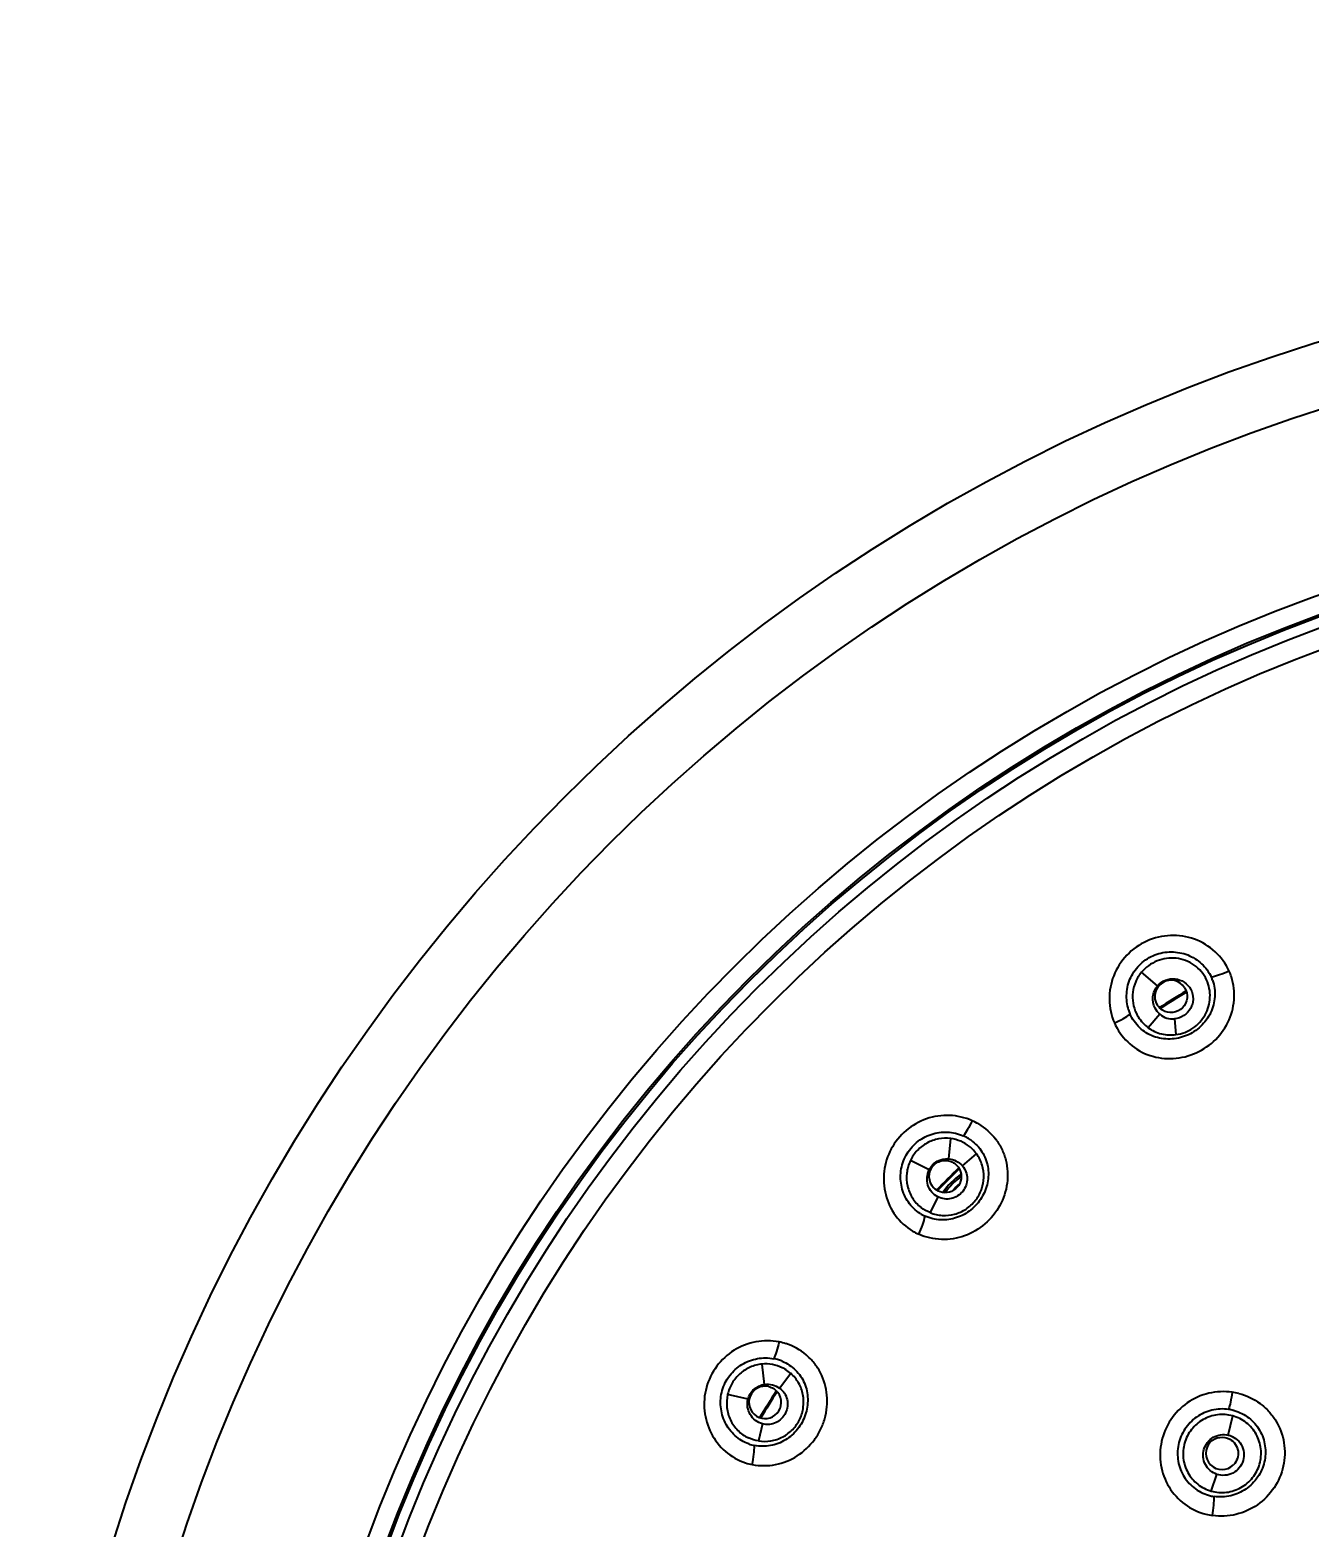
# Model space of a CAD drawing. Header units: millimetres. Extents: x 1241 to 1836, y -3 to 418.
# Drawn here: x 1581.46 to 1609.23, y 206.81 to 239.31 of the extents above; entities that cross this region are included whole.
import ezdxf

# ---------------------------------------------------------------- set-up
doc = ezdxf.new("R2010")
doc.units = ezdxf.units.MM
doc.header["$LTSCALE"] = 32.67
doc.header["$PDMODE"] = 3
doc.header["$PDSIZE"] = 0.3
doc.layers.get('0').update_dxf_attribs({"linetype": 'CONTINUOUS'})
doc.layers.get('Defpoints').update_dxf_attribs({"linetype": 'CONTINUOUS'})
doc.layers.add('1', color=7, linetype='CONTINUOUS')
doc.layers.add('\\M+5B3DF\\M+5B4E7\\M+5CFDF', color=3, linetype='CONTINUOUS', lineweight=18)
doc.styles.add('\\M+5CAFD\\M+5D7D6', font='txt.shx')
doc.dimstyles.new('X\\M+5B3DF\\M+5B4E7\\M+5D1F9\\M+5CABD', dxfattribs={"dimtxt": 2, "dimasz": 1.5, "dimexe": 0.5, "dimexo": 0, "dimgap": 1, "dimtad": 1, "dimtoh": 1, "dimdec": 1, "dimzin": 1, "dimdsep": 46, "dimtxsty": '\\M+5CAFD\\M+5D7D6', "dimcen": 0, "dimadec": 0, "dimazin": 0, "dimtfac": 1, "dimtdec": 1, "dimtmove": 0, "dimatfit": 3, "dimfxl": 0, "dimtolj": 1, "dimtzin": 0, "dimarcsym": 0})

# ---------------------------------------------------------------- blocks, each defined once
blk = doc.blocks.new('*D55')
at = {"layer": '\\M+5B3DF\\M+5B4E7\\M+5CFDF', "color": 0, "lineweight": -2}
for p, q in [((1654.543, 231.368), (1651.179, 227.669)), ((1679.543, 231.368), (1654.543, 231.368)), ((1594.441, 165.269), (1647.815, 223.969)), ((1591.077, 161.569), (1587.714, 157.87))]:
    blk.add_line(p, q, dxfattribs=at)
at = {"layer": '\\M+5B3DF\\M+5B4E7\\M+5CFDF', "color": 0}
for points in [[(1650.562, 228.229), (1651.796, 227.108), (1647.815, 223.969)], [(1590.461, 162.13), (1591.694, 161.009), (1594.441, 165.269)]]:
    blk.add_solid(points, dxfattribs=at)
at = {"layer": 'Defpoints', "color": 0}
for p in [(1647.815, 223.969), (1594.441, 165.269)]:
    blk.add_point(p, dxfattribs=at)
at = {"layer": '\\M+5B3DF\\M+5B4E7\\M+5CFDF', "color": 0, "insert": (1667.543, 235.368), "char_height": 6, "attachment_point": 5, "style": '\\M+5CAFD\\M+5D7D6'}
blk.add_mtext('\\A1;∅79.3', dxfattribs=at)

msp = doc.modelspace()

# ---------------------------------------------------------------- linework, layer by layer
at = {"color": 7, "linetype": 'Continuous'}
for p, q in [((1605.939, 218.556), (1605.591, 218.85)), ((1605.99, 217.94), (1605.739, 217.647)), ((1606.309, 217.841), (1606.339, 217.498)), ((1601.407, 214.8), (1601.449, 215.242)), ((1601.705, 214.648), (1602.012, 214.908)), ((1600.983, 214.565), (1600.575, 214.765)), ((1601.171, 213.975), (1601.002, 213.634)), ((1597.41, 209.906), (1597.353, 210.346)), ((1597.735, 209.824), (1597.977, 210.146)), ((1597.049, 209.582), (1596.607, 209.687)), ((1597.364, 209.049), (1597.275, 208.679)), ((1607.476, 208.806), (1607.572, 209.222)), ((1607.106, 207.59), (1607.229, 207.953))]:
    msp.add_line(p, q, dxfattribs=at)
for radius in [33.778, 33.326]:
    msp.add_circle((1621.128, 194.619), radius, dxfattribs=at)
for centre, radius, start, end in [((1606.34, 218.395), 0.845, 19.6939, 24.646), ((1606.372, 218.37), 1.233, 18.0222, 24.3111), ((1606.231, 218.327), 0.351, 32.2003, 212.1038), ((1606.222, 218.309), 0.952, 196.7911, 201.881), ((1606.109, 218.274), 0.835, 202.5917, 203.3647), ((1606.264, 218.338), 0.871, 206.0534, 211.5878), ((1601.373, 214.396), 1.347, 59.7553, 66.2682), ((1601.329, 214.396), 0.986, 60.083, 66.4703), ((1601.333, 214.406), 0.975, 55.0201, 59.9962), ((1601.348, 214.43), 0.817, 45.3263, 51.2373), ((1601.328, 214.416), 0.841, 35.7165, 45.0307), ((1601.329, 214.418), 0.351, 138.2573, 224.9609), ((1601.237, 214.324), 0.841, 237.5096, 245.9394), ((1601.26, 214.3), 1.243, 239.0291, 246.1477), ((1597.468, 209.504), 1.347, 72.6124, 79.1253), ((1597.424, 209.494), 0.986, 72.9401, 79.3274), ((1597.426, 209.505), 0.975, 67.8773, 72.8534), ((1597.436, 209.532), 0.817, 58.1834, 64.0944), ((1597.419, 209.514), 0.841, 48.5736, 57.8879), ((1597.42, 209.516), 0.351, 77.8335, 37.8871), ((1607.377, 208.41), 1.339, 75.7698, 82.0509), ((1607.352, 208.434), 0.937, 75.7178, 82.0346), ((1607.352, 208.442), 0.929, 74.2427, 75.6362), ((1607.34, 208.408), 0.351, 135.0195, 314.9805), ((1597.351, 209.404), 0.841, 250.3667, 258.7965), ((1597.379, 209.385), 1.243, 251.8863, 259.0049), ((1607.297, 208.362), 0.898, 256.8644, 262.0089), ((1607.315, 208.347), 1.301, 255.4963, 262.0106)]:
    msp.add_arc(centre, radius, start, end, dxfattribs=at)
for points, knots in [([(1607.495, 218.878), (1607.424, 219.035), (1607.212, 219.325), (1606.753, 219.602), (1606.22, 219.683), (1605.691, 219.562), (1605.251, 219.245), (1604.955, 218.792), (1604.862, 218.262), (1604.935, 217.911), (1605.004, 217.751)], [0, 0, 0, 0, 0.123508, 0.247916, 0.373603, 0.499211, 0.625437, 0.751096, 0.875553, 1, 1, 1, 1]), ([(1605.311, 218.034), (1605.276, 218.148), (1605.249, 218.392), (1605.337, 218.751), (1605.561, 219.048), (1605.873, 219.252), (1606.24, 219.316), (1606.602, 219.248), (1606.912, 219.053), (1607.058, 218.855), (1607.108, 218.747)], [0, 0, 0, 0, 0.124311, 0.2492, 0.375122, 0.501548, 0.627444, 0.752268, 0.876254, 1, 1, 1, 1]), ([(1607.003, 218.688), (1606.974, 218.751), (1606.898, 218.871), (1606.74, 219.014), (1606.552, 219.113), (1606.346, 219.164), (1606.132, 219.161), (1605.927, 219.104), (1605.741, 219.001), (1605.635, 218.905), (1605.591, 218.85)], [0, 0, 0, 0, 0.124443, 0.24907, 0.373958, 0.49901, 0.624266, 0.749427, 0.874875, 1, 1, 1, 1]), ([(1605.004, 217.751), (1605.071, 217.597), (1605.269, 217.313), (1605.707, 217.035), (1606.22, 216.946), (1606.733, 217.049), (1607.178, 217.327), (1607.494, 217.744), (1607.635, 218.246), (1607.595, 218.591), (1607.544, 218.751)], [0, 0, 0, 0, 0.12356, 0.24756, 0.372613, 0.498594, 0.624932, 0.750918, 0.875931, 1, 1, 1, 1]), ([(1605.591, 218.85), (1605.54, 218.789), (1605.456, 218.652), (1605.392, 218.42), (1605.397, 218.179), (1605.447, 218.026), (1605.482, 217.955)], [0, 0, 0, 0, 0.250379, 0.500588, 0.750471, 1, 1, 1, 1]), ([(1605.939, 218.556), (1605.984, 218.61), (1606.103, 218.699), (1606.322, 218.724), (1606.528, 218.65), (1606.628, 218.541), (1606.662, 218.48)], [0, 0, 0, 0, 0.249866, 0.500223, 0.749992, 1, 1, 1, 1]), ([(1607.495, 218.878), (1607.426, 218.846), (1607.3, 218.795), (1607.168, 218.757), (1607.108, 218.747)], [0, 0, 0, 0, 0.55477, 1, 1, 1, 1]), ([(1607.135, 218.679), (1607.175, 218.566), (1607.206, 218.32), (1607.114, 217.96), (1606.891, 217.661), (1606.578, 217.457), (1606.213, 217.381), (1605.906, 217.426), (1605.688, 217.533), (1605.499, 217.683), (1605.39, 217.834), (1605.343, 217.944)], [0, 0, 0, 0, 0.124009, 0.248996, 0.374871, 0.501145, 0.627022, 0.751915, 0.814203, 0.876385, 1, 1, 1, 1]), ([(1605.886, 218.071), (1605.848, 218.147), (1605.813, 218.324), (1605.883, 218.492), (1605.939, 218.556)], [0, 0, 0, 0, 0.500549, 1, 1, 1, 1]), ([(1606.529, 218.514), (1606.57, 218.449), (1606.608, 218.286), (1606.501, 218.062), (1606.279, 217.952), (1606.115, 217.987), (1606.05, 218.027)], [0, 0, 0, 0, 0.250149, 0.500209, 0.750131, 1, 1, 1, 1]), ([(1606.662, 218.48), (1606.696, 218.417), (1606.72, 218.307), (1606.702, 218.165), (1606.647, 218.031), (1606.521, 217.895), (1606.38, 217.848), (1606.309, 217.841)], [0, 0, 0, 0, 0.249437, 0.374904, 0.500483, 0.750291, 1, 1, 1, 1]), ([(1606.339, 217.498), (1606.469, 217.515), (1606.724, 217.613), (1606.998, 217.912), (1607.111, 218.302), (1607.058, 218.569), (1607.003, 218.688)], [0, 0, 0, 0, 0.250642, 0.500853, 0.750663, 1, 1, 1, 1]), ([(1605.004, 217.751), (1605.071, 217.78), (1605.188, 217.838), (1605.299, 217.907), (1605.343, 217.944)], [0, 0, 0, 0, 0.559687, 1, 1, 1, 1]), ([(1605.99, 217.94), (1606.033, 217.904), (1606.136, 217.846), (1606.252, 217.836), (1606.309, 217.841)], [0, 0, 0, 0, 0.499824, 1, 1, 1, 1]), ([(1605.739, 217.647), (1605.824, 217.585), (1606.02, 217.494), (1606.235, 217.484), (1606.339, 217.498)], [0, 0, 0, 0, 0.499355, 1, 1, 1, 1]), ([(1601.916, 215.629), (1601.762, 215.696), (1601.425, 215.777), (1600.911, 215.699), (1600.459, 215.438), (1600.13, 215.033), (1599.974, 214.536), (1600.007, 214.02), (1600.224, 213.554), (1600.478, 213.322), (1600.62, 213.234)], [0, 0, 0, 0, 0.124364, 0.249648, 0.375834, 0.502111, 0.627841, 0.752588, 0.876456, 1, 1, 1, 1]), ([(1602.052, 215.559), (1602.196, 215.475), (1602.391, 215.303), (1602.565, 215.015), (1602.683, 214.698), (1602.706, 214.264), (1602.542, 213.771), (1602.213, 213.366), (1601.763, 213.102), (1601.25, 213.018), (1600.912, 213.097), (1600.757, 213.163)], [0, 0, 0, 0, 0.123463, 0.185566, 0.247825, 0.372463, 0.498143, 0.624346, 0.750411, 0.8757, 1, 1, 1, 1]), ([(1601.916, 215.629), (1601.885, 215.563), (1601.827, 215.45), (1601.758, 215.341), (1601.722, 215.3)], [0, 0, 0, 0, 0.567047, 1, 1, 1, 1]), ([(1600.785, 213.615), (1600.686, 213.679), (1600.513, 213.848), (1600.366, 214.179), (1600.348, 214.542), (1600.46, 214.89), (1600.696, 215.172), (1601.015, 215.355), (1601.377, 215.403), (1601.614, 215.347), (1601.722, 215.3)], [0, 0, 0, 0, 0.123739, 0.247535, 0.372192, 0.497822, 0.624084, 0.75037, 0.875537, 1, 1, 1, 1]), ([(1601.449, 215.242), (1601.362, 215.254), (1601.182, 215.248), (1600.928, 215.157), (1600.715, 214.994), (1600.613, 214.845), (1600.575, 214.765)], [0, 0, 0, 0, 0.249793, 0.499724, 0.749806, 1, 1, 1, 1]), ([(1601.892, 215.205), (1601.985, 215.138), (1602.148, 214.966), (1602.277, 214.635), (1602.268, 214.279), (1602.137, 213.946), (1601.899, 213.678), (1601.585, 213.504), (1601.232, 213.457), (1600.999, 213.509), (1600.894, 213.556)], [0, 0, 0, 0, 0.123576, 0.247434, 0.372319, 0.498042, 0.624306, 0.750418, 0.87567, 1, 1, 1, 1]), ([(1601.86, 215.068), (1601.801, 215.114), (1601.67, 215.192), (1601.523, 215.232), (1601.449, 215.242)], [0, 0, 0, 0, 0.499571, 1, 1, 1, 1]), ([(1600.983, 214.565), (1601.02, 214.641), (1601.145, 214.772), (1601.322, 214.809), (1601.407, 214.8)], [0, 0, 0, 0, 0.499884, 1, 1, 1, 1]), ([(1601.002, 213.634), (1601.085, 213.6), (1601.265, 213.557), (1601.539, 213.588), (1601.79, 213.7), (1601.994, 213.886), (1602.128, 214.127), (1602.183, 214.397), (1602.146, 214.67), (1602.064, 214.835), (1602.012, 214.908)], [0, 0, 0, 0, 0.124883, 0.249903, 0.375108, 0.500347, 0.625529, 0.750574, 0.87543, 1, 1, 1, 1]), ([(1600.575, 214.765), (1600.535, 214.68), (1600.48, 214.496), (1600.496, 214.21), (1600.604, 213.945), (1600.732, 213.803), (1600.806, 213.746)], [0, 0, 0, 0, 0.250738, 0.500922, 0.750604, 1, 1, 1, 1]), ([(1601.171, 213.975), (1601.12, 214), (1601.028, 214.073), (1600.946, 214.228), (1600.926, 214.401), (1600.958, 214.514), (1600.983, 214.565)], [0, 0, 0, 0, 0.249687, 0.499916, 0.749888, 1, 1, 1, 1]), ([(1601.067, 214.652), (1601.094, 214.682), (1601.16, 214.733), (1601.277, 214.772), (1601.401, 214.769), (1601.478, 214.738), (1601.513, 214.717)], [0, 0, 0, 0, 0.249897, 0.499978, 0.749705, 1, 1, 1, 1]), ([(1601.705, 214.648), (1601.737, 214.61), (1601.79, 214.523), (1601.817, 214.373), (1601.79, 214.224), (1601.696, 214.047), (1601.513, 213.932), (1601.313, 213.923), (1601.216, 213.953), (1601.171, 213.975)], [0, 0, 0, 0, 0.125728, 0.250882, 0.37635, 0.50182, 0.74869, 0.874283, 1, 1, 1, 1]), ([(1601.647, 214.566), (1601.676, 214.506), (1601.697, 214.364), (1601.607, 214.171), (1601.426, 214.059), (1601.283, 214.063), (1601.219, 214.085)], [0, 0, 0, 0, 0.249933, 0.500064, 0.750117, 1, 1, 1, 1]), ([(1601.407, 214.8), (1601.463, 214.795), (1601.576, 214.764), (1601.669, 214.692), (1601.705, 214.648)], [0, 0, 0, 0, 0.501246, 1, 1, 1, 1]), ([(1600.757, 213.163), (1600.789, 213.233), (1600.841, 213.361), (1600.882, 213.495), (1600.894, 213.556)], [0, 0, 0, 0, 0.548435, 1, 1, 1, 1]), ([(1597.722, 210.827), (1597.557, 210.858), (1597.211, 210.862), (1596.728, 210.672), (1596.345, 210.317), (1596.114, 209.848), (1596.073, 209.329), (1596.219, 208.834), (1596.535, 208.427), (1596.834, 208.258), (1596.992, 208.204)], [0, 0, 0, 0, 0.124365, 0.249647, 0.375833, 0.502111, 0.627841, 0.752588, 0.876456, 1, 1, 1, 1]), ([(1597.142, 208.165), (1597.307, 208.134), (1597.654, 208.134), (1598.135, 208.329), (1598.452, 208.627), (1598.631, 208.921), (1598.754, 209.241), (1598.796, 209.673), (1598.677, 210.09), (1598.492, 210.373), (1598.258, 210.615), (1598.03, 210.74), (1597.871, 210.79)], [0, 0, 0, 0, 0.124213, 0.249408, 0.375417, 0.438794, 0.502103, 0.627731, 0.752288, 0.81454, 0.8766, 1, 1, 1, 1]), ([(1597.722, 210.827), (1597.707, 210.756), (1597.676, 210.633), (1597.633, 210.512), (1597.607, 210.463)], [0, 0, 0, 0, 0.567047, 1, 1, 1, 1]), ([(1597.068, 208.612), (1596.957, 208.652), (1596.751, 208.779), (1596.534, 209.068), (1596.436, 209.418), (1596.467, 209.783), (1596.634, 210.11), (1596.905, 210.359), (1597.248, 210.487), (1597.491, 210.485), (1597.607, 210.463)], [0, 0, 0, 0, 0.123739, 0.247535, 0.372192, 0.497822, 0.624084, 0.75037, 0.875537, 1, 1, 1, 1]), ([(1597.353, 210.346), (1597.265, 210.338), (1597.091, 210.292), (1596.865, 210.147), (1596.693, 209.94), (1596.626, 209.773), (1596.607, 209.687)], [0, 0, 0, 0, 0.249793, 0.499724, 0.749806, 1, 1, 1, 1]), ([(1597.793, 210.408), (1597.899, 210.363), (1598.096, 210.232), (1598.296, 209.939), (1598.366, 209.589), (1598.312, 209.236), (1598.14, 208.921), (1597.873, 208.682), (1597.539, 208.557), (1597.301, 208.557), (1597.187, 208.579)], [0, 0, 0, 0, 0.123576, 0.247434, 0.372319, 0.498042, 0.624306, 0.750418, 0.87567, 1, 1, 1, 1]), ([(1597.793, 210.267), (1597.725, 210.3), (1597.58, 210.347), (1597.428, 210.353), (1597.353, 210.346)], [0, 0, 0, 0, 0.499571, 1, 1, 1, 1]), ([(1597.275, 208.679), (1597.364, 208.664), (1597.548, 208.663), (1597.809, 208.753), (1598.029, 208.919), (1598.187, 209.145), (1598.264, 209.41), (1598.257, 209.686), (1598.16, 209.943), (1598.044, 210.086), (1597.977, 210.146)], [0, 0, 0, 0, 0.124883, 0.249903, 0.375108, 0.500347, 0.625529, 0.750574, 0.87543, 1, 1, 1, 1]), ([(1596.607, 209.687), (1596.587, 209.595), (1596.575, 209.403), (1596.654, 209.128), (1596.818, 208.894), (1596.975, 208.783), (1597.06, 208.744)], [0, 0, 0, 0, 0.250738, 0.500922, 0.750604, 1, 1, 1, 1]), ([(1597.049, 209.582), (1597.069, 209.664), (1597.162, 209.82), (1597.326, 209.895), (1597.41, 209.906)], [0, 0, 0, 0, 0.499884, 1, 1, 1, 1]), ([(1597.735, 209.824), (1597.775, 209.794), (1597.846, 209.721), (1597.906, 209.581), (1597.913, 209.429), (1597.86, 209.236), (1597.708, 209.083), (1597.514, 209.029), (1597.413, 209.037), (1597.364, 209.049)], [0, 0, 0, 0, 0.125728, 0.250882, 0.37635, 0.50182, 0.74869, 0.874283, 1, 1, 1, 1]), ([(1597.41, 209.906), (1597.467, 209.913), (1597.583, 209.908), (1597.69, 209.858), (1597.735, 209.824)], [0, 0, 0, 0, 0.501246, 1, 1, 1, 1]), ([(1607.562, 209.736), (1607.393, 209.758), (1607.044, 209.745), (1606.567, 209.53), (1606.201, 209.155), (1605.996, 208.674), (1605.982, 208.153), (1606.161, 207.664), (1606.511, 207.279), (1606.825, 207.131), (1606.989, 207.087)], [0, 0, 0, 0, 0.125083, 0.250523, 0.376204, 0.501665, 0.626688, 0.751236, 0.875531, 1, 1, 1, 1]), ([(1607.706, 209.708), (1607.87, 209.665), (1608.107, 209.554), (1608.36, 209.326), (1608.566, 209.054), (1608.716, 208.645), (1608.702, 208.123), (1608.495, 207.642), (1608.129, 207.268), (1607.652, 207.052), (1607.302, 207.036), (1607.134, 207.058)], [0, 0, 0, 0, 0.124394, 0.186798, 0.249218, 0.373664, 0.498615, 0.623969, 0.749543, 0.874977, 1, 1, 1, 1]), ([(1607.562, 209.736), (1607.551, 209.664), (1607.529, 209.538), (1607.499, 209.414), (1607.481, 209.362)], [0, 0, 0, 0, 0.57445, 1, 1, 1, 1]), ([(1597.364, 209.049), (1597.309, 209.062), (1597.203, 209.112), (1597.089, 209.245), (1597.03, 209.41), (1597.036, 209.527), (1597.049, 209.582)], [0, 0, 0, 0, 0.249687, 0.499916, 0.749888, 1, 1, 1, 1]), ([(1607.481, 209.363), (1607.362, 209.379), (1607.114, 209.368), (1606.774, 209.216), (1606.516, 208.947), (1606.372, 208.604), (1606.366, 208.233), (1606.497, 207.887), (1606.751, 207.618), (1606.976, 207.515), (1607.093, 207.487)], [0, 0, 0, 0, 0.125091, 0.250487, 0.37623, 0.501603, 0.626658, 0.751211, 0.875487, 1, 1, 1, 1]), ([(1607.605, 209.337), (1607.719, 209.304), (1607.936, 209.195), (1608.178, 208.922), (1608.295, 208.576), (1608.281, 208.21), (1608.129, 207.876), (1607.87, 207.616), (1607.535, 207.469), (1607.29, 207.455), (1607.172, 207.472)], [0, 0, 0, 0, 0.124489, 0.248765, 0.373353, 0.498402, 0.623891, 0.749531, 0.874943, 1, 1, 1, 1]), ([(1607.572, 209.222), (1607.466, 209.25), (1607.239, 209.269), (1606.919, 209.159), (1606.66, 208.941), (1606.508, 208.639), (1606.477, 208.302), (1606.582, 207.981), (1606.798, 207.721), (1607.001, 207.62), (1607.106, 207.59)], [0, 0, 0, 0, 0.125032, 0.250169, 0.375236, 0.500328, 0.6254, 0.750171, 0.875045, 1, 1, 1, 1]), ([(1607.106, 207.59), (1607.213, 207.561), (1607.44, 207.54), (1607.762, 207.649), (1608.022, 207.868), (1608.177, 208.171), (1608.206, 208.509), (1608.101, 208.833), (1607.882, 209.091), (1607.678, 209.192), (1607.572, 209.222)], [0, 0, 0, 0, 0.125088, 0.25026, 0.375334, 0.500489, 0.625467, 0.75037, 0.875174, 1, 1, 1, 1]), ([(1607.229, 207.953), (1607.125, 207.989), (1606.938, 208.147), (1606.905, 208.508), (1607.126, 208.797), (1607.369, 208.829), (1607.476, 208.806)], [0, 0, 0, 0, 0.249882, 0.49988, 0.749924, 1, 1, 1, 1]), ([(1607.091, 208.656), (1607.144, 208.708), (1607.286, 208.781), (1607.442, 208.751), (1607.507, 208.716)], [0, 0, 0, 0, 0.500136, 1, 1, 1, 1]), ([(1607.476, 208.806), (1607.589, 208.78), (1607.803, 208.624), (1607.847, 208.237), (1607.602, 207.937), (1607.339, 207.915), (1607.229, 207.953)], [0, 0, 0, 0, 0.249839, 0.49978, 0.749948, 1, 1, 1, 1]), ([(1607.507, 208.716), (1607.555, 208.691), (1607.639, 208.616), (1607.7, 208.46), (1607.685, 208.293), (1607.626, 208.197), (1607.588, 208.159)], [0, 0, 0, 0, 0.249945, 0.500058, 0.749849, 1, 1, 1, 1]), ([(1597.142, 208.165), (1597.157, 208.24), (1597.179, 208.377), (1597.189, 208.516), (1597.187, 208.579)], [0, 0, 0, 0, 0.548435, 1, 1, 1, 1]), ([(1607.134, 207.058), (1607.145, 207.133), (1607.162, 207.271), (1607.171, 207.41), (1607.172, 207.472)], [0, 0, 0, 0, 0.547815, 1, 1, 1, 1])]:
    msp.add_open_spline(points, degree=3, knots=knots, dxfattribs=at)
for points in [[(1605.99, 217.94), (1605.948, 217.977), (1605.912, 218.021), (1605.886, 218.071)], [(1606.05, 218.027), (1606.003, 218.055), (1605.963, 218.095), (1605.934, 218.14)], [(1605.522, 217.882), (1605.578, 217.791), (1605.653, 217.709), (1605.739, 217.647)], [(1601.513, 214.717), (1601.536, 214.703), (1601.558, 214.686), (1601.578, 214.666)], [(1601.578, 214.666), (1601.606, 214.638), (1601.63, 214.603), (1601.647, 214.566)], [(1601.219, 214.085), (1601.168, 214.102), (1601.119, 214.131), (1601.081, 214.17)], [(1601.002, 213.634), (1600.932, 213.662), (1600.865, 213.7), (1600.806, 213.745)], [(1597.494, 209.859), (1597.534, 209.85), (1597.572, 209.835), (1597.607, 209.813)], [(1597.607, 209.813), (1597.641, 209.792), (1597.672, 209.763), (1597.697, 209.731)], [(1597.275, 208.678), (1597.201, 208.69), (1597.128, 208.712), (1597.059, 208.744)]]:
    msp.add_open_spline(points, degree=3, dxfattribs=at)
at = {"layer": '1', "color": 7, "linetype": 'Continuous'}
for radius in [39.669, 38.264, 34.461, 34.048, 34.008]:
    msp.add_circle((1621.128, 194.619), radius, dxfattribs=at)
for centre, radius, start, end in [((1621.128, 194.619), 27.926, 121.4268, 122.8632), ((1621.128, 194.619), 27.903, 121.4543, 122.8286), ((1621.128, 194.619), 27.926, 134.279, 135.7209), ((1621.128, 194.619), 27.903, 134.3132, 135.6867), ((1602.8, 212.947), 1.895, 126.5365, 143.5315), ((1602.83, 212.917), 1.895, 127.3662, 142.6326), ((1602.235, 213.512), 0.954, 128.3921, 141.6082), ((1621.128, 194.619), 27.926, 147.1368, 148.5732), ((1621.128, 194.619), 27.903, 147.1714, 148.5457)]:
    msp.add_arc(centre, radius, start, end, dxfattribs=at)

# ---------------------------------------------------------------- dimensions: what is measured, and where the dimension line sits
at = {"layer": '\\M+5B3DF\\M+5B4E7\\M+5CFDF'}
dim = msp.add_diameter_dim_2p(p1=(1594.441, 165.269), p2=(1647.815, 223.969), dimstyle='X\\M+5B3DF\\M+5B4E7\\M+5D1F9\\M+5CABD', override={"dimtxt": 6, "dimasz": 5}, dxfattribs=at)
dim.commit()
dim.dimension.update_dxf_attribs({"geometry": '*D55', "text_midpoint": (1667.543, 235.368)})

doc.saveas('drawing.dxf')
